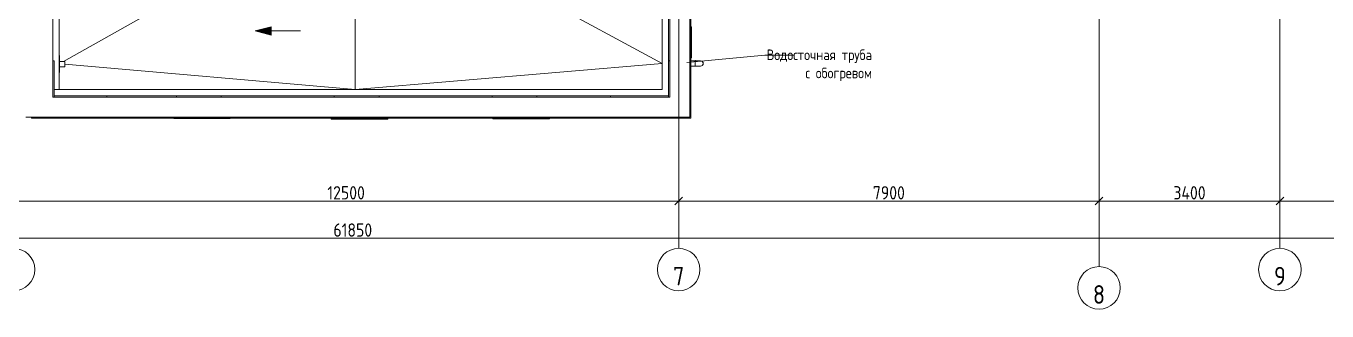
# Model space of a CAD drawing. Header units: millimetres. Extents: x -42533 to 645315, y 3457 to 82611.
# Drawn here: x 168623 to 193073, y 25289 to 30644 of the extents above; entities that cross this region are included whole.
import ezdxf

# ---------------------------------------------------------------- set-up
doc = ezdxf.new("R2010")
doc.units = ezdxf.units.MM
doc.linetypes.add('ADSK_Линия сетки', pattern=[25, 20, -2.5, 0, -2.5])
for name, color, linetype, lineweight in [('Аннотация', 7, 'Continuous', 18), ('Колонны', 7, 'Continuous', 18), ('Крыша', 7, 'Continuous', 9), ('Обобщенные модели', 7, 'Continuous', 18), ('Оборудование', 7, 'Continuous', 18), ('Оси', 253, 'Continuous', 9), ('Перекрытие', 7, 'Continuous', 18), ('Размеры', 7, 'Continuous', 9), ('Стены внутренние', 7, 'Continuous', 18), ('Стены наружные', 7, 'Continuous', 18), ('ШТРИХОВКА', 252, 'Continuous', 15)]:
    doc.layers.add(name, color=color, linetype=linetype, lineweight=lineweight)
doc.styles.add('GOST Common', font='GOST_Common.ttf', dxfattribs={"width": 0.9, "height": 350})
doc.styles.add('GOST Common_1', font='GOST_Common.ttf', dxfattribs={"width": 0.9, "height": 250})
doc.styles.add('GOST Common_4', font='GOST_Common.ttf', dxfattribs={"width": 0.9, "height": 200})
doc.dimstyles.new('ADSK_Основной_2_5_мм', dxfattribs={"dimscale": 304.8, "dimtxt": 251.428749, "dimasz": 0.463911, "dimexe": 0.492126, "dimexo": 0.492126, "dimgap": 0.098425, "dimtad": 1, "dimrnd": 0.01, "dimdsep": 46, "dimtxsty": 'GOST Common_1', "dimblk1": 'OBLIQUE', "dimblk2": 'OBLIQUE', "dimsah": 1, "dimcen": 0.09, "dimdle": 0.492126, "dimazin": 2, "dimtfac": 1, "dimtdec": 4, "dimtix": 1, "dimtmove": 0, "dimatfit": 3, "dimfxl": 1, "dimtvp": 1, "dimtolj": 1, "dimtzin": 0, "dimlwd": 20, "dimlwe": 20, "dimarcsym": 2})

# ---------------------------------------------------------------- blocks, each defined once
blk = doc.blocks.new('_ Хомут универсальный - _ Хомут универсальный-2851612-План 2-го этажа')
at = {"layer": 'Обобщенные модели'}
for p, q in [((-50, 2), (-57, 2)), ((-57, 2), (-57, -2)), ((-57, -2), (-50, -2))]:
    blk.add_line(p, q, dxfattribs=at)
blk = doc.blocks.new('_Oblique')
at = {"color": 0, "linetype": 'ByBlock', "lineweight": -2}
blk.add_line((-0.5, -0.5), (0.5, 0.5), dxfattribs=at)
blk = doc.blocks.new('*D457')
at = {"layer": 'Defpoints', "color": 0, "transparency": 16777216}
for p in [(18736, -3702), (31236, -3702), (31236, -3802)]:
    blk.add_point(p, dxfattribs=at)
at = {"layer": 'Размеры', "color": 0, "transparency": 16777216}
for p, q in [((18586, -3802), (31386, -3802)), ((18736, -3852), (18736, -3952)), ((31236, -3852), (31236, -3952))]:
    blk.add_line(p, q, dxfattribs=at)
at = {"layer": 'Размеры', "color": 0, "transparency": 16777216, "xscale": 141.4, "yscale": 141.4, "zscale": 141.4, "rotation": 180}
blk.add_blockref('_Oblique', (18736, -3802), dxfattribs=at)
at = {"layer": 'Размеры', "color": 0, "transparency": 16777216, "xscale": 141.4, "yscale": 141.4, "zscale": 141.4}
blk.add_blockref('_Oblique', (31236, -3802), dxfattribs=at)
at = {"layer": 'Размеры', "color": 0, "transparency": 16777216, "insert": (24986, -3647), "char_height": 250, "width": 889.8, "attachment_point": 5, "style": 'GOST Common_1'}
blk.add_mtext('\\A1;12500', dxfattribs=at)
blk = doc.blocks.new('*D458')
at = {"layer": 'Defpoints', "color": 0, "transparency": 16777216}
for p in [(31236, -3702), (39136, -3702), (39136, -3802)]:
    blk.add_point(p, dxfattribs=at)
at = {"layer": 'Размеры', "color": 0, "transparency": 16777216}
for p, q in [((31086, -3802), (39286, -3802)), ((31236, -3852), (31236, -3952)), ((39136, -3852), (39136, -3952))]:
    blk.add_line(p, q, dxfattribs=at)
at = {"layer": 'Размеры', "color": 0, "transparency": 16777216, "xscale": 141.4, "yscale": 141.4, "zscale": 141.4, "rotation": 180}
blk.add_blockref('_Oblique', (31236, -3802), dxfattribs=at)
at = {"layer": 'Размеры', "color": 0, "transparency": 16777216, "xscale": 141.4, "yscale": 141.4, "zscale": 141.4}
blk.add_blockref('_Oblique', (39136, -3802), dxfattribs=at)
at = {"layer": 'Размеры', "color": 0, "transparency": 16777216, "insert": (35186, -3647), "char_height": 250, "width": 756.84, "attachment_point": 5, "style": 'GOST Common_1'}
blk.add_mtext('\\A1;7900', dxfattribs=at)
blk = doc.blocks.new('*D459')
at = {"layer": 'Defpoints', "color": 0, "transparency": 16777216}
for p in [(39136, -3702), (42536, -3702), (42536, -3802)]:
    blk.add_point(p, dxfattribs=at)
at = {"layer": 'Размеры', "color": 0, "transparency": 16777216}
for p, q in [((38986, -3802), (42686, -3802)), ((39136, -3852), (39136, -3952)), ((42536, -3852), (42536, -3952))]:
    blk.add_line(p, q, dxfattribs=at)
at = {"layer": 'Размеры', "color": 0, "transparency": 16777216, "xscale": 141.4, "yscale": 141.4, "zscale": 141.4, "rotation": 180}
blk.add_blockref('_Oblique', (39136, -3802), dxfattribs=at)
at = {"layer": 'Размеры', "color": 0, "transparency": 16777216, "xscale": 141.4, "yscale": 141.4, "zscale": 141.4}
blk.add_blockref('_Oblique', (42536, -3802), dxfattribs=at)
at = {"layer": 'Размеры', "color": 0, "transparency": 16777216, "insert": (40836, -3647), "char_height": 250, "width": 782.41, "attachment_point": 5, "style": 'GOST Common_1'}
blk.add_mtext('\\A1;3400', dxfattribs=at)
blk = doc.blocks.new('*D460')
at = {"layer": 'Defpoints', "color": 0, "transparency": 16777216}
for p in [(42536, -3702), (46536, -3702), (46536, -3802)]:
    blk.add_point(p, dxfattribs=at)
at = {"layer": 'Размеры', "color": 0, "transparency": 16777216}
for p, q in [((42386, -3802), (46686, -3802)), ((42536, -3852), (42536, -3952)), ((46536, -3852), (46536, -3952))]:
    blk.add_line(p, q, dxfattribs=at)
at = {"layer": 'Размеры', "color": 0, "transparency": 16777216, "xscale": 141.4, "yscale": 141.4, "zscale": 141.4, "rotation": 180}
blk.add_blockref('_Oblique', (42536, -3802), dxfattribs=at)
at = {"layer": 'Размеры', "color": 0, "transparency": 16777216, "xscale": 141.4, "yscale": 141.4, "zscale": 141.4}
blk.add_blockref('_Oblique', (46536, -3802), dxfattribs=at)
at = {"layer": 'Размеры', "color": 0, "transparency": 16777216, "insert": (44536, -3647), "char_height": 250, "width": 782.41, "attachment_point": 5, "style": 'GOST Common_1'}
blk.add_mtext('\\A1;4000', dxfattribs=at)
blk = doc.blocks.new('*D463')
at = {"layer": 'Defpoints', "color": 0, "transparency": 16777216}
for p in [(-5814, -4402), (56036, -4402), (56036, -4502)]:
    blk.add_point(p, dxfattribs=at)
at = {"layer": 'Размеры', "color": 0, "transparency": 16777216}
for p, q in [((-5964, -4502), (56186, -4502)), ((-5814, -4552), (-5814, -4652)), ((56036, -4552), (56036, -4652))]:
    blk.add_line(p, q, dxfattribs=at)
at = {"layer": 'Размеры', "color": 0, "transparency": 16777216, "xscale": 141.4, "yscale": 141.4, "zscale": 141.4, "rotation": 180}
blk.add_blockref('_Oblique', (-5814, -4502), dxfattribs=at)
at = {"layer": 'Размеры', "color": 0, "transparency": 16777216, "xscale": 141.4, "yscale": 141.4, "zscale": 141.4}
blk.add_blockref('_Oblique', (56036, -4502), dxfattribs=at)
at = {"layer": 'Размеры', "color": 0, "transparency": 16777216, "insert": (25111, -4347), "char_height": 250, "width": 889.8, "attachment_point": 5, "style": 'GOST Common_1'}
blk.add_mtext('\\A1;61850', dxfattribs=at)
blk = doc.blocks.new('План 2 этажа')
at = {"lineweight": 9}
h = blk.add_hatch(dxfattribs=at)
h.set_pattern_fill('ANSI34', color=8, scale=20)
h.set_pattern_definition([(45, (686.36, 338.7), (-269.4077, 269.4077), []), (45, (776.16, 338.7), (-269.4077, 269.4077), []), (45, (865.96, 338.7), (-269.4077, 269.4077), []), (45, (955.77, 338.7), (-269.4077, 269.4077), [])])
h.paths.add_polyline_path([(44851.357, 8633.7), (44751.357, 8633.7), (44751.357, 5758.7), (44851.357, 5758.7), (44851.357, 5765.757)])
h.paths.add_polyline_path([(44851.357, 8965.757), (44141.357, 8965.757), (44141.357, 8865.757), (44751.357, 8865.757), (44751.357, 8633.7), (44851.357, 8633.7)])
h.paths.add_polyline_path([(43071.357, 8965.757), (42607.411, 8965.757), (42608.511, 8865.757), (43071.357, 8865.757)])
h.paths.add_polyline_path([(44839.469, 4703.7), (44851.357, 4703.7), (44851.357, 5758.7), (44751.357, 5758.7), (44751.357, 4703.7), (44826.357, 4703.7)])
h.paths.add_polyline_path([(38937.342, -5867.992), (39332.842, -5867.992), (39332.842, -5096.401), (38937.342, -5096.401)], flags=9)
h.paths.add_polyline_path([(487.342, -5523.806), (882.842, -5523.806), (882.842, -4752.215), (487.342, -4752.215)], flags=9)
h.paths.add_polyline_path([(3487.342, -5523.806), (3882.842, -5523.806), (3882.842, -4752.215), (3487.342, -4752.215)], flags=9)
h.paths.add_polyline_path([(7622.042, -5523.806), (8049.042, -5523.806), (8049.042, -4752.215), (7622.042, -4752.215)], flags=9)
h.paths.add_polyline_path([(10637.342, -5523.806), (11032.842, -5523.806), (11032.842, -4752.215), (10637.342, -4752.215)], flags=9)
h.paths.add_polyline_path([(18537.342, -5523.806), (18932.842, -5523.806), (18932.842, -4752.215), (18537.342, -4752.215)], flags=9)
h.paths.add_polyline_path([(31035.791, -5523.806), (31431.291, -5523.806), (31431.291, -4752.215), (31035.791, -4752.215)], flags=9)
h.paths.add_polyline_path([(42337.342, -5523.806), (42732.842, -5523.806), (42732.842, -4752.215), (42337.342, -4752.215)], flags=9)
h.paths.add_polyline_path([(49290.092, -5523.806), (49780.092, -5523.806), (49780.092, -4752.215), (49290.092, -4752.215)], flags=9)
h.paths.add_polyline_path([(-5981.158, -5523.806), (-5648.658, -5523.806), (-5648.658, -4752.215), (-5981.158, -4752.215)], flags=9)
h.paths.add_polyline_path([(55758.592, -5523.806), (56311.592, -5523.806), (56311.592, -4752.215), (55758.592, -4752.215)], flags=9)
h.paths.add_polyline_path([(-10042.694, -119.379), (-9584.194, -119.379), (-9584.194, 652.212), (-10042.694, 652.212)], flags=9)
h.paths.add_polyline_path([(-10026.944, 8180.621), (-9599.944, 8180.621), (-9599.944, 8952.212), (-10026.944, 8952.212)], flags=9)
h.paths.add_polyline_path([(-10011.644, 12830.621), (-9616.144, 12830.621), (-9616.144, 13602.212), (-10011.644, 13602.212)], flags=9)
h.paths.add_polyline_path([(-10042.694, 20130.621), (-9584.194, 20130.621), (-9584.194, 20902.212), (-10042.694, 20902.212)], flags=9)
h.paths.add_polyline_path([(-10011.644, 36430.621), (-9616.144, 36430.621), (-9616.144, 37202.212), (-10011.644, 37202.212)], flags=9)
h.paths.add_polyline_path([(-10058.894, 42930.621), (-9568.894, 42930.621), (-9568.894, 43702.212), (-10058.894, 43702.212)], flags=9)
h.paths.add_polyline_path([(-10026.944, 1680.621), (-9599.944, 1680.621), (-9599.944, 2452.212), (-10026.944, 2452.212)], flags=9)
h.paths.add_polyline_path([(46258.592, -5523.806), (46811.592, -5523.806), (46811.592, -4752.215), (46258.592, -4752.215)], flags=9)
at = {"layer": 'Размеры'}
blk.add_hatch(color=8, dxfattribs=at).paths.add_polyline_path([(23277.966, -606.207), (23577.966, -686.591), (23577.966, -525.822)])
at = {"layer": 'Аннотация', "color": 8}
for p, q in [((31390.65, -1198.856), (32857.131, -1058.098)), ((32857.131, -1058.098), (33392.912, -1058.098))]:
    blk.add_line(p, q, dxfattribs=at)
at = {"layer": 'Колонны', "color": 8}
for p, q in [((31466.525, -529.081), (31476.872, -529.081)), ((31476.872, -529.081), (31476.872, -1108.663)), ((31466.525, -1108.663), (31476.872, -1108.663)), ((21749.473, -2246.854), (21749.473, -2249.663)), ((22809.473, -2249.663), (21749.473, -2249.663)), ((22809.473, -2246.854), (22809.473, -2249.663)), ((24707.084, -2246.854), (24707.084, -2262.64)), ((25767.084, -2262.64), (24707.084, -2262.64)), ((25767.084, -2246.854), (25767.084, -2262.64)), ((27745.908, -2246.854), (27745.908, -2254.689)), ((28805.908, -2254.689), (27745.908, -2254.689)), ((28805.908, -2246.854), (28805.908, -2254.689))]:
    blk.add_line(p, q, dxfattribs=at)
at = {"layer": 'Крыша', "color": 8}
for p, q in [((19673.859, -1176.873), (25157.214, 1908.156)), ((25157.214, -1706.854), (25157.214, 1908.156)), ((30926.525, -1217.873), (25157.214, 1908.156)), ((30926.525, -1217.873), (25157.214, -1706.854)), ((25157.214, -1706.854), (19698.939, -1229.898))]:
    blk.add_line(p, q, dxfattribs=at)
at = {"layer": 'Обобщенные модели', "color": 8}
for radius, start, end in [(43.4, 0, 48.0315618), (43.4, 311.9684382, 0), (41.1, 0, 15), (41.1, 345, 0)]:
    blk.add_arc((31655.52, -1217.873), radius, start, end, dxfattribs=at)
at = {"layer": 'Оборудование', "color": 8}
for p, q in [((19598.653, -1066.873), (19595.653, -1066.873)), ((19598.653, -1106.873), (19598.653, -1066.873)), ((19598.653, -1106.873), (19598.653, -1346.873)), ((19598.939, -1176.873), (19598.939, -1276.873)), ((19698.939, -1176.873), (19598.939, -1176.873)), ((19698.939, -1276.873), (19698.939, -1176.873)), ((31466.525, -1167.873), (31546.525, -1167.873)), ((31546.525, -1267.873), (31546.525, -1167.873)), ((31546.525, -1167.873), (31646.525, -1167.873)), ((31546.525, -1167.873), (31546.525, -1267.873)), ((19595.653, -1386.873), (19598.653, -1386.873)), ((19598.653, -1386.873), (19598.653, -1346.873)), ((19598.939, -1276.873), (19698.939, -1276.873)), ((31466.525, -1267.873), (31546.525, -1267.873)), ((31546.525, -1267.873), (31646.525, -1267.873))]:
    blk.add_line(p, q, dxfattribs=at)
blk.add_arc((31646.525, -1217.873), 50, 270, 90, dxfattribs=at)
at = {"layer": 'Оси', "color": 8, "linetype": 'ADSK_Линия сетки'}
for p, q in [((31235.923, -4690.674), (31235.923, 21446.28)), ((42535.923, -4690.674), (42535.923, 20543.7)), ((39135.923, -5034.86), (39135.923, 20199.514))]:
    blk.add_line(p, q, dxfattribs=at)
at = {"layer": 'Оси', "color": 8, "lineweight": 20}
for centre, start, end in [((18735.923, -5090.674), 360, 180), ((31235.923, -5090.674), 360, 180), ((42535.923, -5090.674), 360, 180), ((18735.923, -5090.674), 180, 360), ((31235.923, -5090.674), 180, 360), ((39135.923, -5434.86), 360, 180), ((42535.923, -5090.674), 180, 360), ((39135.923, -5434.86), 180, 360)]:
    blk.add_arc(centre, 400, start, end, dxfattribs=at)
at = {"layer": 'Перекрытие', "color": 8}
for p, q in [((19475.653, -1846.854), (19475.653, 2056.931)), ((31066.956, 2056.931), (31066.956, -1846.854)), ((31446.956, -2226.854), (31446.956, 2056.931)), ((31066.525, 963.407), (31066.525, -1110.733)), ((31066.956, -1846.854), (19475.653, -1846.854)), ((18968.77, -2226.854), (31446.956, -2226.854))]:
    blk.add_line(p, q, dxfattribs=at)
at = {"layer": 'Размеры', "color": 8}
for p, q in [((23577.966, -525.822), (23277.966, -606.207)), ((23277.966, -606.207), (23577.966, -686.591)), ((23577.966, -686.591), (23577.966, -525.822))]:
    blk.add_line(p, q, dxfattribs=at)
at = {"layer": 'Размеры', "color": 8, "lineweight": 20}
blk.add_line((24127.379, -606.207), (23277.966, -606.207), dxfattribs=at)
at = {"layer": 'Стены внутренние', "color": 8}
for p, q in [((19595.653, 1916.931), (19595.653, -1706.854)), ((30926.525, -1706.854), (30926.525, 1916.931)), ((31046.525, 963.407), (31046.525, -1166.854)), ((31066.525, -1166.854), (31066.525, -1110.733)), ((19495.653, -1706.854), (30926.525, -1706.854)), ((21795.963, -1826.854), (20486.357, -1826.854)), ((24763.857, -1826.854), (22635.963, -1826.854)), ((27728.857, -1826.854), (25603.857, -1826.854)), ((29953.171, -1826.854), (28568.857, -1826.854))]:
    blk.add_line(p, q, dxfattribs=at)
at = {"layer": 'Стены наружные', "color": 8}
for p, q in [((31466.525, 2076.931), (31466.525, -2246.854)), ((19495.653, -1166.854), (19475.653, -1166.854)), ((19495.653, -1166.854), (19495.653, -1846.854)), ((31046.525, -1846.854), (31046.525, -1166.854)), ((31066.525, -1166.854), (31046.525, -1166.854)), ((31066.525, -1166.854), (31066.525, -1846.854)), ((31466.525, -1109.908), (31446.956, -1109.908)), ((19495.653, -1826.854), (20486.357, -1826.854)), ((20486.357, -1826.854), (20486.357, -1846.854)), ((21795.963, -1826.854), (22635.963, -1826.854)), ((21795.963, -1826.854), (21795.963, -1846.854)), ((22635.963, -1826.854), (22635.963, -1846.854)), ((24763.857, -1826.854), (25603.857, -1826.854)), ((24763.857, -1826.854), (24763.857, -1846.854)), ((25603.857, -1826.854), (25603.857, -1846.854)), ((27728.857, -1826.854), (28568.857, -1826.854)), ((27728.857, -1826.854), (27728.857, -1846.854)), ((28568.857, -1826.854), (28568.857, -1846.854)), ((29953.171, -1826.854), (31046.525, -1826.854)), ((29953.171, -1826.854), (29953.171, -1846.854)), ((19075.653, -2246.854), (19075.653, -2226.854)), ((20486.357, -2246.854), (19075.653, -2246.854)), ((20486.357, -2226.854), (20486.357, -2246.854)), ((31466.525, -2246.854), (20486.357, -2246.854)), ((21795.963, -2226.854), (21795.963, -2246.854)), ((22635.963, -2226.854), (22635.963, -2246.854)), ((24763.857, -2226.854), (24763.857, -2246.854)), ((25603.857, -2226.854), (25603.857, -2246.854)), ((27728.857, -2226.854), (27728.857, -2246.854)), ((28571.357, -2226.854), (28571.357, -2246.854)), ((29953.171, -2226.854), (29953.171, -2246.854))]:
    blk.add_line(p, q, dxfattribs=at)
at = {"layer": 'Обобщенные модели', "color": 8, "rotation": 270.0000000000002}
blk.add_blockref('_ Хомут универсальный - _ Хомут универсальный-2851612-План 2-го этажа', (31556.525, -1217.873), dxfattribs=at)
at = {"layer": 'Аннотация', "color": 8, "insert": (34869.531, -953.974), "char_height": 200, "width": 2012.4, "attachment_point": 3, "line_spacing_factor": 1.022766, "style": 'GOST Common_4'}
blk.add_mtext('\\pxqr,t1.8,3.6,5.4,7.2,9,10.8,12.6,14.4,16.2,18,19.8,21.6,23.4,25.2,27,28.8,30.6,32.4,34.2,36,37.8,39.6,41.4,43.2,45,46.8,48.6,50.4,52.2,54,55.8,57.6;{Водосточная труба с обогревом}', dxfattribs=at)
at = {"layer": 'Оси', "color": 8, "char_height": 350, "width": 232.2, "attachment_point": 5, "line_spacing_factor": 1.022766, "style": 'GOST Common'}
for s, insert in [('\\pxqc,t0.25714,0.51429,0.77143,1.02857,1.28571,1.54286,1.8,2.05714,2.31429,2.57143,2.82857,3.08571,3.34286,3.6,3.85714,4.11429,4.37143,4.62857,4.88571,5.14286,5.4,5.65714,5.91429,6.17143,6.42857,6.68571,6.94286,7.2,7.45714,7.71429,7.97143,8.22857;{7}', (31235.092, -5213.579)), ('\\pxqc,t0.25714,0.51429,0.77143,1.02857,1.28571,1.54286,1.8,2.05714,2.31429,2.57143,2.82857,3.08571,3.34286,3.6,3.85714,4.11429,4.37143,4.62857,4.88571,5.14286,5.4,5.65714,5.91429,6.17143,6.42857,6.68571,6.94286,7.2,7.45714,7.71429,7.97143,8.22857;{9}', (42535.092, -5213.579)), ('\\pxqc,t0.25714,0.51429,0.77143,1.02857,1.28571,1.54286,1.8,2.05714,2.31429,2.57143,2.82857,3.08571,3.34286,3.6,3.85714,4.11429,4.37143,4.62857,4.88571,5.14286,5.4,5.65714,5.91429,6.17143,6.42857,6.68571,6.94286,7.2,7.45714,7.71429,7.97143,8.22857;{8}', (39135.092, -5557.764))]:
    blk.add_mtext(s, dxfattribs=dict(at, insert=insert))
at = {"layer": 'Размеры', "color": 8}
for base, p1, p2, override, picture, middle in [((31235.923, -3802.391), (18735.923, -3702.406), (31235.923, -3702.406), {"dimpost": '<>', "dimfxl": 12500, "dimlwd": 65535, "dimlwe": 65535}, '*D457', (24985.923, -3647.391)), ((39135.923, -3802.391), (31235.923, -3702.406), (39135.923, -3702.406), {"dimpost": '<>', "dimfxl": 7900, "dimlwd": 65535, "dimlwe": 65535}, '*D458', (35185.923, -3647.391)), ((42535.923, -3802.391), (39135.923, -3702.406), (42535.923, -3702.406), {"dimpost": '<>', "dimfxl": 3400, "dimlwd": 65535, "dimlwe": 65535}, '*D459', (40835.923, -3647.391)), ((46535.923, -3802.391), (42535.923, -3702.406), (46535.923, -3702.406), {"dimpost": '<>', "dimfxl": 4000, "dimlwd": 65535, "dimlwe": 65535}, '*D460', (44535.923, -3647.391)), ((56035.923, -4502.391), (-5814.077, -4402.406), (56035.923, -4402.406), {"dimpost": '<>', "dimfxl": 61850, "dimlwd": 65535, "dimlwe": 65535}, '*D463', (25110.923, -4347.391))]:
    dim = blk.add_linear_dim(base=base, p1=p1, p2=p2, dimstyle='ADSK_Основной_2_5_мм', override=override, dxfattribs=at)
    dim.commit()
    dim.dimension.update_dxf_attribs({"geometry": picture, "text_midpoint": middle})

msp = doc.modelspace()

# ---------------------------------------------------------------- block references
at = {"layer": 'ШТРИХОВКА'}
msp.add_blockref('План 2 этажа', (149653.4, 31156.8), dxfattribs=at)

doc.saveas('drawing.dxf')
